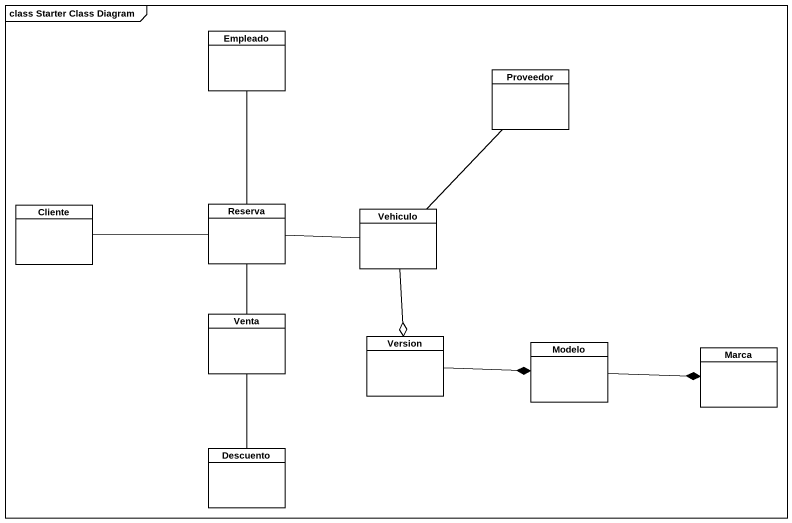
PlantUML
@startuml
mainframe class Starter Class Diagram
hide circle
hide empty members
class Empleado
class Proveedor
class Cliente
class Reserva
class Vehiculo
class Venta
class Version
class Modelo
class Marca
class Descuento
Empleado -- Reserva
Cliente -right- Reserva
Reserva -right- Vehiculo
Vehiculo -up- Proveedor
Vehiculo --o Version
Venta -up- Reserva
Version -right-* Modelo
Modelo -right-* Marca
Descuento -up- Venta
@enduml
